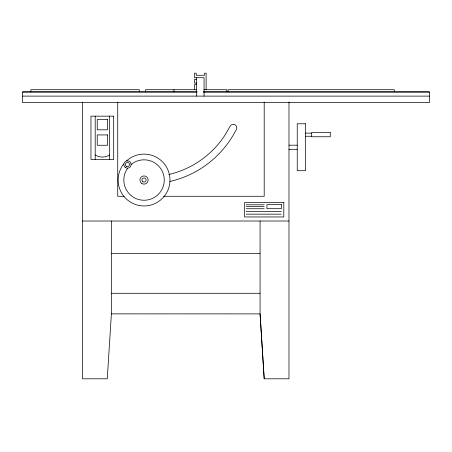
<?xml version="1.0" encoding="UTF-8"?>
<svg xmlns="http://www.w3.org/2000/svg" width="452" height="452" viewBox="0 0 452 452"><rect width="100%" height="100%" fill="white"/><g stroke="black" fill="none" stroke-linecap="round" stroke-linejoin="round"><path stroke-width="0.68" d="M111.395 221.017L111.395 313.869L107.265 378.81L82.484 378.81L82.484 102.05M196.643 79.326L194.575 79.326L194.575 83.123L196.643 83.123M196.643 84.518L194.575 84.518L194.575 89.711M196.643 89.711L145.538 89.711L145.538 91.779M204.05 89.711L226.768 89.711L226.768 91.779M197.174 91.779L22.6 91.779L22.6 102.66L429.4 102.66L429.4 91.779L203.519 91.779M22.6 92.129L197.044 92.129M203.4 92.129L429.4 92.129M22.6 96.118L429.4 96.118M305.501 133.142L311.699 133.142M305.501 136.238L311.699 136.238M288.981 145.188L297.241 145.188M288.981 149.301L297.241 149.301M124.068 196.27L117.729 196.27L117.729 102.05M163.5 196.27L264.2 196.27L264.2 102.05M246.187 204.807L264.2 204.807M246.187 206.553L264.2 206.553M246.187 208.739L264.2 208.739M246.187 211.406L281.297 211.406M246.187 214.163L281.297 214.163M82.484 221.017L288.981 221.017M111.395 253.408L260.07 253.408M111.395 293.291L260.07 293.291M111.395 313.869L260.07 313.886L264.2 378.81L288.981 378.81L288.981 102.05M264.2 378.81L260.07 313.869L260.07 221.017M394.297 91.779L394.297 89.711L228.062 89.711L228.062 91.779M206.118 89.711L206.118 73.19L204.609 73.19L204.609 75.258L196.236 75.258L196.236 73.19L194.575 73.19L194.575 77.721L204.05 77.721L204.05 96.118M196.643 77.721L196.643 96.118M173.924 89.711L173.924 91.779M139.34 91.779L139.34 89.711L30.86 89.711L30.86 91.779M109.644 116.153L109.644 159.516M95.186 116.153L95.186 159.516M126.537 160.918A25.922 25.922 0 0 1 169.031 173.105A25.922 25.922 0 0 1 138.888 205.44A25.922 25.922 0 0 1 123.752 163.906M168.737 174.551A92.219 92.219 0 0 0 224.955 135.171L229.938 126.594A3.548 3.548 0 0 1 235.046 124.78A3.548 3.548 0 0 1 235.995 130.114A99.231 99.231 0 0 1 169.901 181.478M109.644 155.008A13.679 13.679 0 0 1 95.186 155.008M131.187 164.438A20.216 20.216 0 0 1 163.618 174.969A20.216 20.216 0 0 1 140.369 199.914A20.216 20.216 0 0 1 127.588 168.297M113.684 116.153L90.965 116.153L90.965 159.516L113.684 159.516L113.684 116.153M107.559 119.497L97.236 119.497L97.236 129.82L107.559 129.82L107.559 119.497M305.501 123.78L297.241 123.78L297.241 170.709L305.501 170.709L305.501 123.78M330.282 132.622L311.699 132.622L311.699 136.758L330.282 136.758L330.282 132.622M107.559 134.933L97.236 134.933L97.236 145.262L107.559 145.262L107.559 134.933M283.805 202.502L244.572 202.502L244.572 216.954L283.805 216.954L283.805 202.502M281.376 204.564L266.923 204.564L266.923 208.694L281.376 208.694L281.376 204.564M141.657 183.382A4.113 4.113 0 0 0 148.143 180.427A4.113 4.113 0 0 0 142.34 176.291A4.113 4.113 0 0 0 141.657 183.382M142.849 181.715A2.062 2.062 0 0 0 146.103 180.229A2.062 2.062 0 0 0 143.194 178.156A2.062 2.062 0 0 0 142.849 181.715M126.436 166.296A2.062 2.062 0 0 0 129.532 164.505A2.062 2.062 0 0 0 126.436 162.714A2.062 2.062 0 0 0 126.436 166.296M125.639 167.675A3.656 3.656 0 0 0 131.125 164.505A3.656 3.656 0 0 0 125.639 161.336A3.656 3.656 0 0 0 125.639 167.675"/></g></svg>
